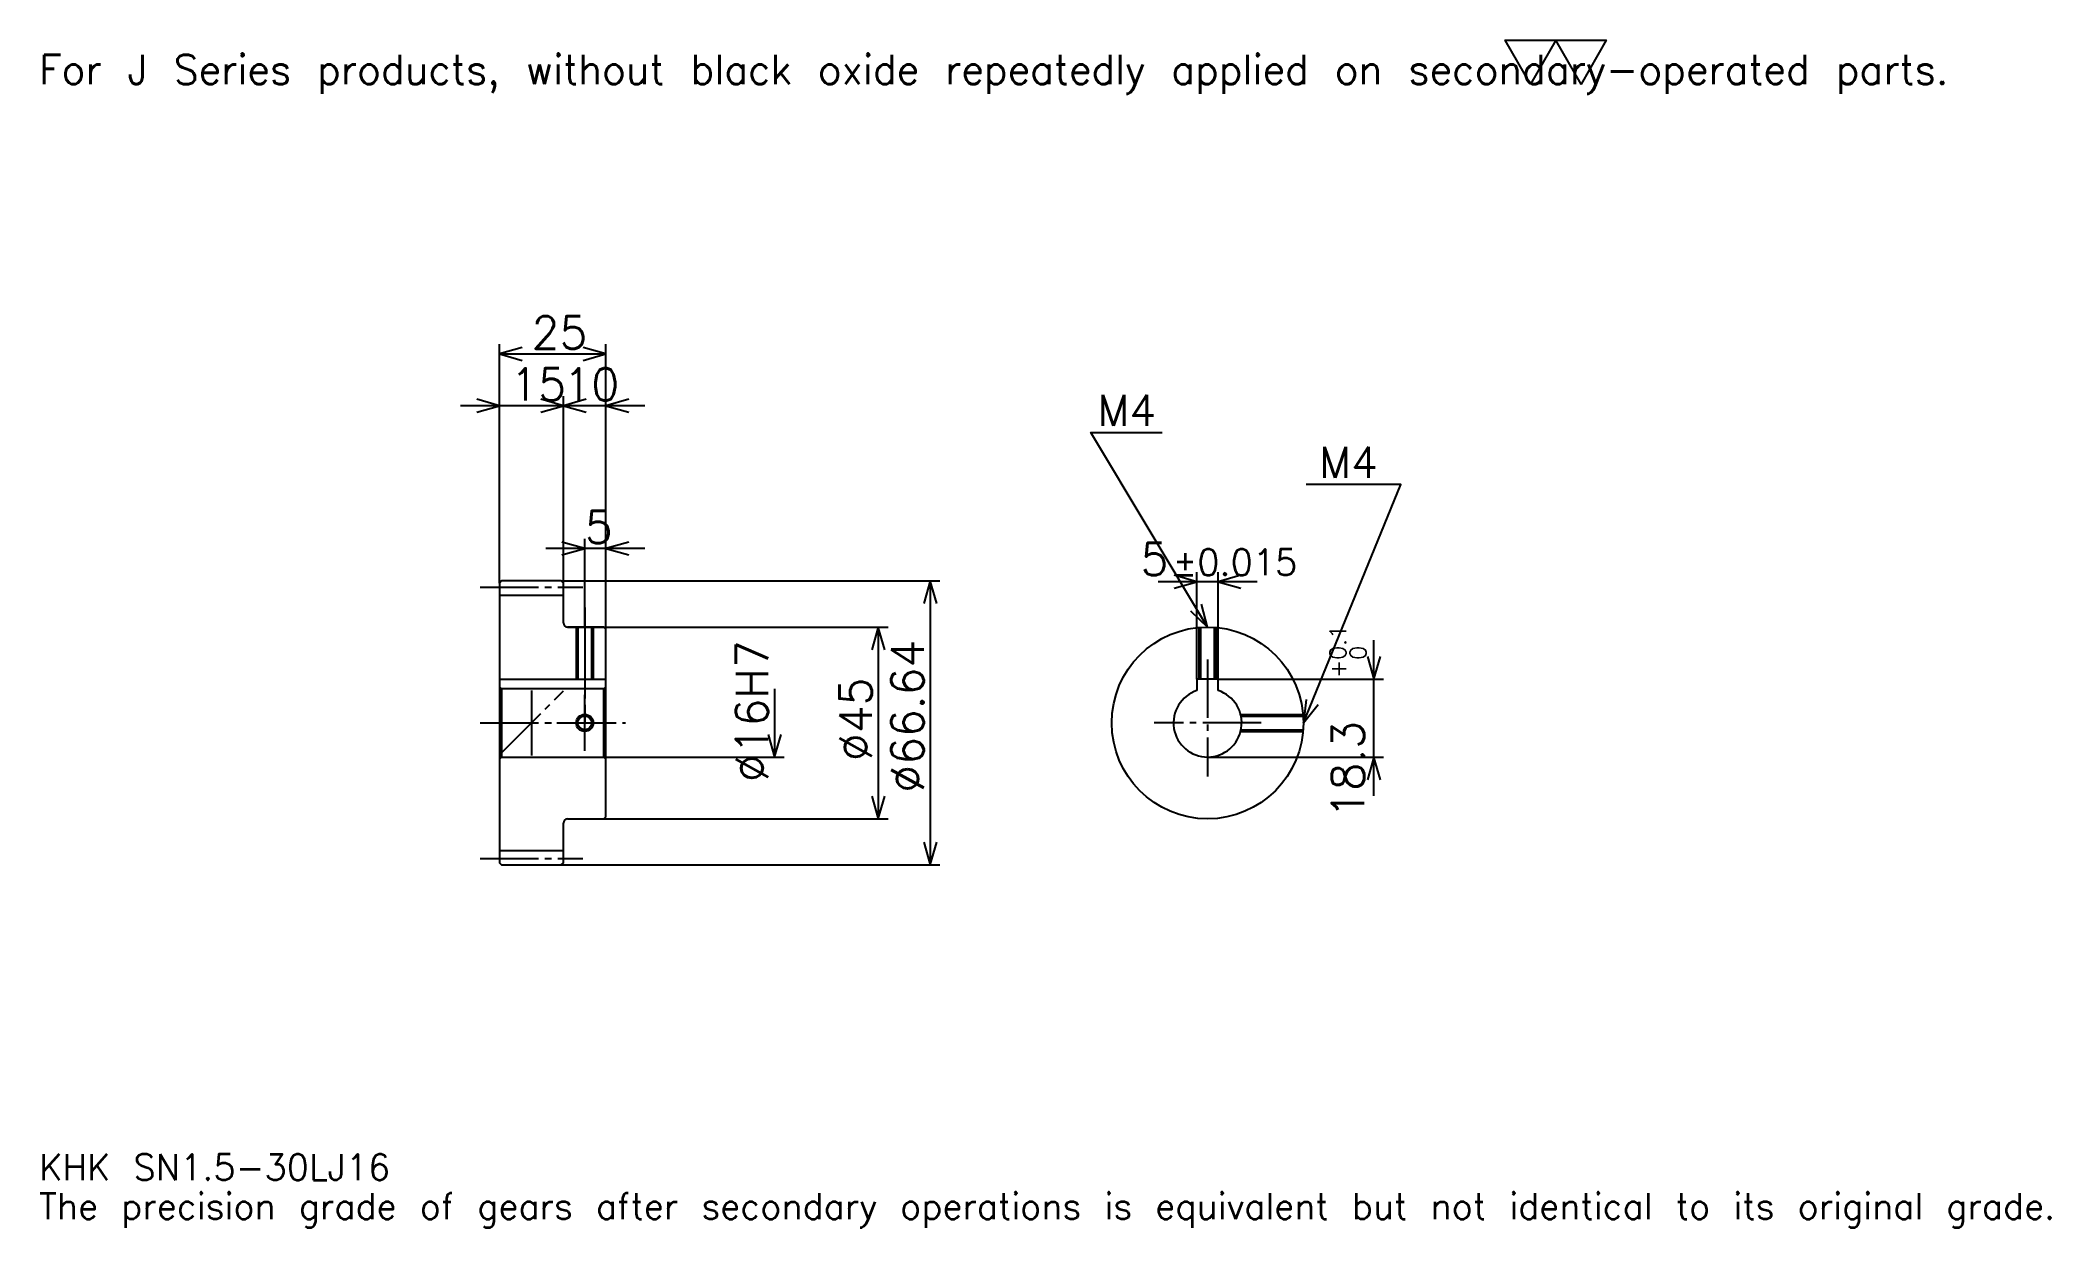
# Model space of a CAD drawing. Extents: x 15 to 487, y 6 to 284.
import ezdxf

# ---------------------------------------------------------------- set-up
doc = ezdxf.new("R2010")
doc.units = 0
doc.linetypes.add('DASHDOT', pattern=[18.260869, 13.695652, -1.521739, 1.521739, -1.521739])
doc.layers.get('0').update_dxf_attribs({"linetype": 'CONTINUOUS'})
doc.layers.add('DASHDOT', color=6, linetype='DASHDOT')
doc.styles.add('KANJI', font='TXT', dxfattribs={"bigfont": 'BIGFONT'})

msp = doc.modelspace()

# ---------------------------------------------------------------- linework, layer by layer
at = {"color": 5}
for p, q in [((123.260864, 157.341553), (123.260864, 212.885025)), ((148.260864, 157.341553), (148.260864, 212.885025)), ((123.260864, 210.602417), (148.260864, 210.602417)), ((147.391296, 198.428497), (114.130432, 198.428497)), ((157.391296, 198.428497), (129.130432, 198.428497)), ((138.260864, 157.341553), (138.260864, 200.711121)), ((143.260864, 157.341553), (143.260864, 167.232849)), ((157.391296, 164.950241), (134.130432, 164.950241)), ((123.260864, 156.841553), (123.260864, 157.341553)), ((137.760864, 157.341553), (148.260864, 157.341553)), ((138.260864, 156.841553), (138.260864, 157.341553)), ((143.260864, 146.521744), (143.260864, 157.341553)), ((143.260864, 146.521744), (143.260864, 157.341553)), ((148.260864, 157.341553), (226.630432, 157.341553)), ((148.260864, 146.021744), (148.260864, 157.341553)), ((224.347824, 157.341553), (224.347824, 90.701935)), ((301.086945, 157.147827), (277.82608, 157.147827)), ((286.956512, 134.321747), (286.956512, 159.430435)), ((291.956512, 134.321747), (291.956512, 159.430435)), ((139.260864, 146.521744), (148.260864, 146.521744)), ((148.260864, 146.521744), (214.456512, 146.521744)), ((212.173904, 146.521744), (212.173904, 101.521744)), ((328.478271, 106.891312), (328.478271, 143.452179)), ((291.956512, 134.321747), (330.760864, 134.321747)), ((187.82608, 132.021744), (187.82608, 116.021744)), ((148.260864, 116.021744), (190.108688, 116.021744)), ((289.456512, 116.021744), (330.760864, 116.021744)), ((139.260864, 101.521744), (148.260864, 101.521744)), ((148.260864, 101.521744), (214.456512, 101.521744)), ((137.760864, 90.701935), (148.260864, 90.701935)), ((148.260864, 90.701935), (226.630432, 90.701935))]:
    msp.add_line(p, q, dxfattribs=at)
at = {"color": 4}
for p, q in [((123.260864, 153.966553), (138.260864, 153.966553)), ((123.260864, 134.321747), (148.260864, 134.321747)), ((147.760864, 132.021744), (148.260864, 132.521744)), ((123.760864, 132.021744), (123.760864, 116.021744)), ((147.760864, 116.021744), (148.260864, 115.521744)), ((123.260864, 94.076935), (138.260864, 94.076935))]:
    msp.add_line(p, q, dxfattribs=at)
at = {"color": 7}
msp.add_line((130.760864, 131.630432), (130.760864, 116.413048), dxfattribs=at)
msp.add_lwpolyline([(365.217377, 273.913055), (359.282593, 284.200012), (383.021729, 284.200012), (377.086945, 273.913055), (371.152161, 284.200012), (365.217377, 273.913055)], dxfattribs=at)
at = {"color": 5}
for points in [[(128.586945, 212.124146), (123.260864, 210.602417), (128.586945, 209.080688)], [(142.934784, 209.080688), (148.260864, 210.602417), (142.934784, 212.124146)], [(117.934776, 196.906769), (123.260864, 198.428497), (117.934776, 199.950241)], [(132.934784, 196.906769), (138.260864, 198.428497), (132.934784, 199.950241)], [(143.586945, 199.950241), (138.260864, 198.428497), (143.586945, 196.906769)], [(153.586945, 199.950241), (148.260864, 198.428497), (153.586945, 196.906769)], [(289.456512, 146.521744), (262.065216, 192.17392), (278.804321, 192.17392)], [(311.956512, 124.021744), (334.782593, 180), (312.565247, 180)], [(137.934784, 163.428497), (143.260864, 164.950241), (137.934784, 166.471985)], [(153.586945, 166.471985), (148.260864, 164.950241), (153.586945, 163.428497)], [(225.869568, 152.015457), (224.347824, 157.341553), (222.82608, 152.015457)], [(281.630432, 155.626099), (286.956512, 157.147827), (281.630432, 158.669571)], [(297.282593, 158.669571), (291.956512, 157.147827), (297.282593, 155.626099)], [(285.411377, 150.305893), (289.456512, 146.521744), (288.021149, 151.87175)], [(213.695648, 141.195648), (212.173904, 146.521744), (210.652161, 141.195648)], [(326.956512, 139.647827), (328.478271, 134.321747), (330, 139.647827)], [(312.558472, 129.528152), (311.956512, 124.021744), (315.376648, 128.378983)], [(186.304337, 121.347832), (187.82608, 116.021744), (189.347809, 121.347832)], [(330, 110.695656), (328.478271, 116.021744), (326.956512, 110.695656)], [(210.652161, 106.847832), (212.173904, 101.521744), (213.695648, 106.847832)], [(222.82608, 96.02803), (224.347824, 90.701935), (225.869568, 96.02803)]]:
    msp.add_lwpolyline(points, dxfattribs=at)
at = {"color": 4}
for points in [[(138.260864, 147.521744), (138.260864, 156.841553), (137.760864, 157.341553), (123.760864, 157.341553), (123.260864, 156.841553), (123.260864, 115.521744)], [(139.260864, 101.521744), (147.760864, 101.521744), (148.260864, 102.021744), (148.260864, 146.021744), (147.760864, 146.521744), (139.260864, 146.521744)], [(141.260864, 146.521744), (141.260864, 134.321747)], [(141.640869, 146.521744), (141.640869, 134.321747)], [(144.880859, 146.521744), (144.880859, 134.321747)], [(145.260864, 146.521744), (145.260864, 134.321747)], [(287.456512, 134.321747), (287.456512, 146.432678)], [(287.836517, 134.321747), (287.836517, 146.463348)], [(291.076508, 134.321747), (291.076508, 146.463348)], [(291.456512, 134.321747), (291.456512, 146.432678)], [(123.260864, 115.521744), (123.760864, 116.021744), (147.760864, 116.021744), (147.760864, 132.021744), (123.760864, 132.021744), (123.260864, 132.521744)], [(291.956512, 131.621078), (291.956512, 134.321747), (286.956512, 134.321747), (286.956512, 131.621078)], [(297.202484, 126.021744), (311.867432, 126.021744)], [(297.290771, 125.641747), (311.898132, 125.641747)], [(297.202484, 122.021744), (311.867432, 122.021744)], [(297.290771, 122.401741), (311.898132, 122.401741)], [(123.260864, 115.521744), (123.260864, 91.201935), (123.760864, 90.701935), (137.760864, 90.701935), (138.260864, 91.201935), (138.260864, 100.521744)]]:
    msp.add_lwpolyline(points, dxfattribs=at)
for centre, radius in [((289.456512, 124.021744), 22.5), ((143.260864, 124.021744), 1.62)]:
    msp.add_circle(centre, radius, dxfattribs=at)
at = {"color": 7}
msp.add_circle((143.260864, 124.021744), 2, dxfattribs=at)
at = {"color": 4}
for centre, radius, start, end in [((139.260864, 147.521744), 1, 180, 270), ((289.456512, 124.021744), 8, 108.20995733, 71.79004267), ((139.260864, 100.521744), 1, 90, 180)]:
    msp.add_arc(centre, radius, start, end, dxfattribs=at)
at = {"layer": 'DASHDOT', "color": 7}
for p, q in [((118.695648, 155.841553), (142.82608, 155.841553)), ((143.260864, 146.521744), (143.260864, 124.021744)), ((289.456512, 138.886963), (289.456512, 111.456528)), ((123.260864, 116.521744), (138.260864, 131.521744)), ((118.695648, 124.021744), (152.82608, 124.021744)), ((302.021729, 124.021744), (276.891296, 124.021744)), ((118.695648, 92.201935), (142.82608, 92.201935))]:
    msp.add_line(p, q, dxfattribs=at)
for points in [[(143.260864, 151.08696), (143.260864, 129.756531)], [(143.260864, 117.456528), (143.260864, 130.58696)], [(136.695648, 124.021744), (149.82608, 124.021744)]]:
    msp.add_lwpolyline(points, dxfattribs=at)

# ---------------------------------------------------------------- texts
at = {"color": 7, "style": 'KANJI'}
for s, height, p in [('For J Series products, without black oxide repeatedly applied on secondary-operated parts.', 6.847826, (15.217391, 273.913055)), ('25', 7.608696, (130.815216, 211.819809)), ('15', 7.608696, (125.815208, 199.645905)), ('10', 7.608696, (138.315216, 199.645905)), ('M4', 7.304348, (263.586945, 193.695648)), ('M4', 7.304348, (315.608704, 181.521744)), ('5', 7.608696, (143.28804, 166.167633)), ('5', 7.608696, (273.750671, 158.669571)), ('%%p0.015', 6.086957, (281.282349, 158.669571)), ('KHK SN1.5-30LJ16', 6.086957, (15.217391, 16.73913)), ('The precision grade of gears after secondary operations is equivalent but not identical to its original grade.', 6.086957, (15.217391, 7.608696))]:
    msp.add_text(s, height=height, dxfattribs=at).set_placement(p)
for s, height, p in [('%%c16H7', 7.608696, (186.304337, 110.135872)), ('%%c66.64', 7.608696, (222.82608, 107.663048)), ('0.1', 3.804348, (321.934784, 138.840942)), ('0', 3.804348, (326.652161, 138.840942)), ('+', 3.804348, (321.934784, 134.580078)), ('%%c45', 7.608696, (210.652161, 115.081528)), ('18.3', 7.608696, (326.195648, 101.646622))]:
    msp.add_text(s, height=height, rotation=90, dxfattribs=at).set_placement(p)

doc.saveas('drawing.dxf')
